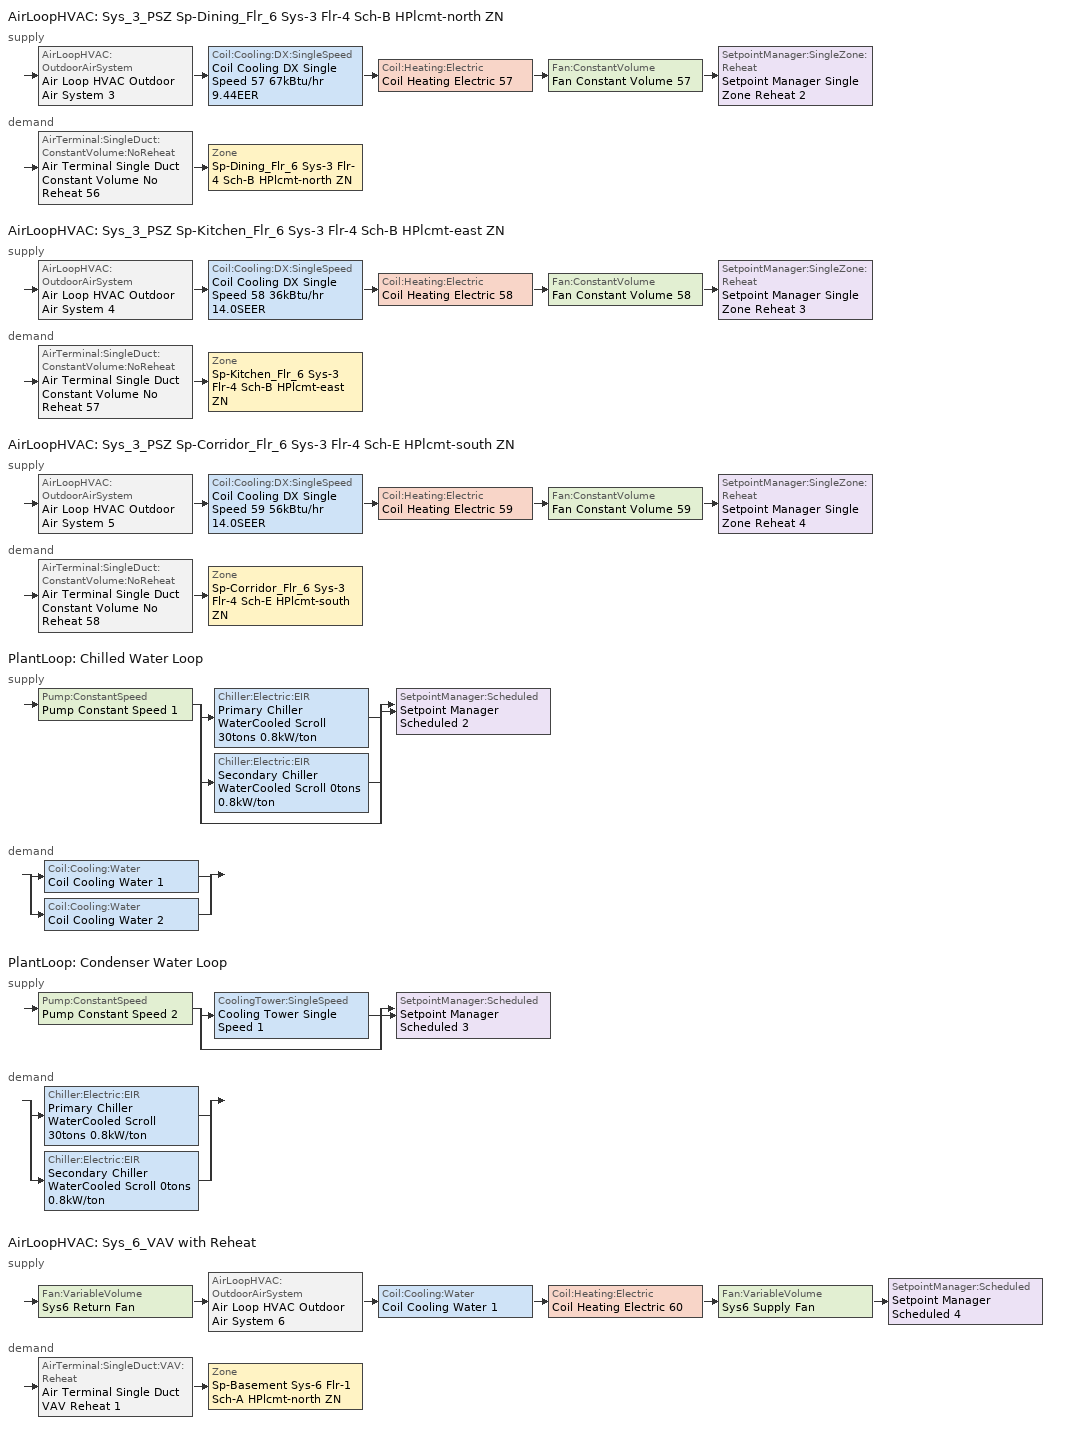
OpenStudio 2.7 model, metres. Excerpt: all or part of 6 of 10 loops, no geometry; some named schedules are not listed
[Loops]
AirLoopHVAC 'Sys_3_PSZ Sp-Dining_Flr_6 Sys-3 Flr-4 Sch-B HPlcmt-north ZN'
 supply: AirLoopHVAC:OutdoorAirSystem 'Air Loop HVAC Outdoor Air System 3' > Coil:Cooling:DX:SingleSpeed 'Coil Cooling DX Single Speed 57 67kBtu/hr 9.44EER' > Coil:Heating:Electric 'Coil Heating Electric 57' > Fan:ConstantVolume 'Fan Constant Volume 57' > SetpointManager:SingleZone:Reheat 'Setpoint Manager Single Zone Reheat 2'
 demand: AirTerminal:SingleDuct:ConstantVolume:NoReheat 'Air Terminal Single Duct Constant Volume No Reheat 56' > Zone 'Sp-Dining_Flr_6 Sys-3 Flr-4 Sch-B HPlcmt-north ZN'
AirLoopHVAC 'Sys_3_PSZ Sp-Kitchen_Flr_6 Sys-3 Flr-4 Sch-B HPlcmt-east ZN'
 supply: AirLoopHVAC:OutdoorAirSystem 'Air Loop HVAC Outdoor Air System 4' > Coil:Cooling:DX:SingleSpeed 'Coil Cooling DX Single Speed 58 36kBtu/hr 14.0SEER' > Coil:Heating:Electric 'Coil Heating Electric 58' > Fan:ConstantVolume 'Fan Constant Volume 58' > SetpointManager:SingleZone:Reheat 'Setpoint Manager Single Zone Reheat 3'
 demand: AirTerminal:SingleDuct:ConstantVolume:NoReheat 'Air Terminal Single Duct Constant Volume No Reheat 57' > Zone 'Sp-Kitchen_Flr_6 Sys-3 Flr-4 Sch-B HPlcmt-east ZN'
AirLoopHVAC 'Sys_3_PSZ Sp-Corridor_Flr_6 Sys-3 Flr-4 Sch-E HPlcmt-south ZN'
 supply: AirLoopHVAC:OutdoorAirSystem 'Air Loop HVAC Outdoor Air System 5' > Coil:Cooling:DX:SingleSpeed 'Coil Cooling DX Single Speed 59 56kBtu/hr 14.0SEER' > Coil:Heating:Electric 'Coil Heating Electric 59' > Fan:ConstantVolume 'Fan Constant Volume 59' > SetpointManager:SingleZone:Reheat 'Setpoint Manager Single Zone Reheat 4'
 demand: AirTerminal:SingleDuct:ConstantVolume:NoReheat 'Air Terminal Single Duct Constant Volume No Reheat 58' > Zone 'Sp-Corridor_Flr_6 Sys-3 Flr-4 Sch-E HPlcmt-south ZN'
PlantLoop 'Chilled Water Loop'
 supply: Pump:ConstantSpeed 'Pump Constant Speed 1' > split
  | Chiller:Electric:EIR 'Primary Chiller WaterCooled Scroll 30tons 0.8kW/ton'
  | Chiller:Electric:EIR 'Secondary Chiller WaterCooled Scroll 0tons 0.8kW/ton'
  | bypass
  join > SetpointManager:Scheduled 'Setpoint Manager Scheduled 2'
 demand: split
  | Coil:Cooling:Water 'Coil Cooling Water 1'
  | Coil:Cooling:Water 'Coil Cooling Water 2'
PlantLoop 'Condenser Water Loop'
 supply: Pump:ConstantSpeed 'Pump Constant Speed 2' > split
  | CoolingTower:SingleSpeed 'Cooling Tower Single Speed 1'
  | bypass
  join > SetpointManager:Scheduled 'Setpoint Manager Scheduled 3'
 demand: split
  | Chiller:Electric:EIR 'Primary Chiller WaterCooled Scroll 30tons 0.8kW/ton'
  | Chiller:Electric:EIR 'Secondary Chiller WaterCooled Scroll 0tons 0.8kW/ton'
AirLoopHVAC 'Sys_6_VAV with Reheat'
 supply: Fan:VariableVolume 'Sys6 Return Fan' > AirLoopHVAC:OutdoorAirSystem 'Air Loop HVAC Outdoor Air System 6' > Coil:Cooling:Water 'Coil Cooling Water 1' > Coil:Heating:Electric 'Coil Heating Electric 60' > Fan:VariableVolume 'Sys6 Supply Fan' > SetpointManager:Scheduled 'Setpoint Manager Scheduled 4'
 demand: AirTerminal:SingleDuct:VAV:Reheat 'Air Terminal Single Duct VAV Reheat 1' > Zone 'Sp-Basement Sys-6 Flr-1 Sch-A HPlcmt-north ZN'
[Sizing:Zone] Zone Cooling Design Supply Air Temperature Input Method=SupplyAirTemperature; Zone Cooling Design Supply Air Temperature {C}=13; Zone Cooling Design Supply Air Temperature Difference {deltaC}=11.11; Zone Heating Design Supply Air Temperature Input Method=SupplyAirTemperature; Zone Heating Design Supply Air Temperature {C}=43; Zone Heating Design Supply Air Temperature Difference {deltaC}=11.11; Zone Cooling Design Supply Air Humidity Ratio {kg-H2O/kg-air}=0.0085; Zone Heating Design Supply Air Humidity Ratio {kg-H2O/kg-air}=0.008; Zone Heating Sizing Factor=1.3; Zone Cooling Sizing Factor=1.1; Cooling Design Air Flow Method=DesignDay; Heating Design Air Flow Method=DesignDay; Account for Dedicated Outdoor Air System=No; Dedicated Outdoor Air System Control Strategy=NeutralSupplyAir; Dedicated Outdoor Air Low Setpoint Temperature for Design {C}=autosize; Dedicated Outdoor Air High Setpoint Temperature for Design {C}=autosize
Sp-Dining_Flr_6 Sys-3 Flr-4 Sch-B HPlcmt-north ZN; Sp-Kitchen_Flr_6 Sys-3 Flr-4 Sch-B HPlcmt-east ZN; Sp-Corridor_Flr_6 Sys-3 Flr-4 Sch-E HPlcmt-south ZN; Sp-Basement Sys-6 Flr-1 Sch-A HPlcmt-north ZN
[Zone equipment]
Sp-Dining_Flr_6 Sys-3 Flr-4 Sch-B HPlcmt-north ZN: Air Terminal Single Duct Constant Volume No Reheat 56, Zone HVAC Baseboard Convective Electric 56
Sp-Kitchen_Flr_6 Sys-3 Flr-4 Sch-B HPlcmt-east ZN: Air Terminal Single Duct Constant Volume No Reheat 57, Zone HVAC Baseboard Convective Electric 57
Sp-Corridor_Flr_6 Sys-3 Flr-4 Sch-E HPlcmt-south ZN: Air Terminal Single Duct Constant Volume No Reheat 58, Zone HVAC Baseboard Convective Electric 58
Sp-Basement Sys-6 Flr-1 Sch-A HPlcmt-north ZN: Air Terminal Single Duct VAV Reheat 1, Zone HVAC Baseboard Convective Electric 59
[AirLoopHVAC] Design Supply Air Flow Rate {m3/s}=AutoSize
Name | Availability Schedule
Sys_3_PSZ Sp-Dining_Flr_6 Sys-3 Flr-4 Sch-B HPlcmt-north ZN | Sys_3_PSZ Sp-Dining_Flr_6 Sys-3 Flr-4 Sch-B HPlcmt-north ZN Occ Sch
Sys_3_PSZ Sp-Kitchen_Flr_6 Sys-3 Flr-4 Sch-B HPlcmt-east ZN | Sys_3_PSZ Sp-Kitchen_Flr_6 Sys-3 Flr-4 Sch-B HPlcmt-east ZN Occ Sch
Sys_3_PSZ Sp-Corridor_Flr_6 Sys-3 Flr-4 Sch-E HPlcmt-south ZN | Sys_3_PSZ Sp-Corridor_Flr_6 Sys-3 Flr-4 Sch-E HPlcmt-south ZN Occ Sch
Sys_6_VAV with Reheat | Sys_6_VAV with Reheat Occ Sch
[Sizing:System] Type of Load to Size On=Sensible; Design Outdoor Air Flow Rate {m3/s}=Autosize; Preheat Design Temperature {C}=7; Preheat Design Humidity Ratio {kg-H2O/kg-Air}=0.008; Precool Design Humidity Ratio {kg-H2O/kg-Air}=0.008; Central Cooling Design Supply Air Temperature {C}=13; Sizing Option=NonCoincident; 100% Outdoor Air in Cooling=No; 100% Outdoor Air in Heating=No; Central Cooling Design Supply Air Humidity Ratio {kg-H2O/kg-Air}=0.0085; Central Heating Design Supply Air Humidity Ratio {kg-H2O/kg-Air}=0.008; Cooling Design Air Flow Method=DesignDay; Cooling Design Air Flow Rate {m3/s}=0; Heating Design Air Flow Method=DesignDay; Heating Design Air Flow Rate {m3/s}=0; System Outdoor Air Method=ZoneSum; Zone Maximum Outdoor Air Fraction=1; Cooling Supply Air Flow Rate Per Floor Area {m3/s-m2}=0.00996765; Cooling Fraction of Autosized Cooling Supply Air Flow Rate=1; Cooling Supply Air Flow Rate Per Unit Cooling Capacity {m3/s-W}=3.94755e-05; Heating Supply Air Flow Rate Per Floor Area {m3/s-m2}=0.00996765; Heating Fraction of Autosized Heating Supply Air Flow Rate=1; Heating Fraction of Autosized Cooling Supply Air Flow Rate=1; Heating Supply Air Flow Rate Per Unit Heating Capacity {m3/s-W}=3.15882e-05; Cooling Design Capacity Method=CoolingDesignCapacity; Cooling Design Capacity {W}=autosize; Cooling Design Capacity Per Floor Area {W/m2}=234.7; Fraction of Autosized Cooling Design Capacity=1; Heating Design Capacity Method=HeatingDesignCapacity; Heating Design Capacity {W}=autosize; Heating Design Capacity Per Floor Area {W/m2}=157; Fraction of Autosized Heating Design Capacity=1; Central Cooling Capacity Control Method=OnOff
Name | Central Heating Maximum System Air Flow Ratio | Precool Design Temperature {C} | Central Heating Design Supply Air Temperature {C}
Sys_3_PSZ Sp-Dining_Flr_6 Sys-3 Flr-4 Sch-B HPlcmt-north ZN; Sys_3_PSZ Sp-Kitchen_Flr_6 Sys-3 Flr-4 Sch-B HPlcmt-east ZN; Sys_3_PSZ Sp-Corridor_Flr_6 Sys-3 Flr-4 Sch-E HPlcmt-south ZN | 1 | 13 | 43
Sys_6_VAV with Reheat | 0.3 | 12.8 | 13.1
[Fan:ConstantVolume] Availability Schedule=Always On Discrete; Fan Total Efficiency=0.39975; Pressure Rise {Pa}=640; Maximum Flow Rate {m3/s}=AutoSize; Motor Efficiency=0.615
Fan Constant Volume 57; Fan Constant Volume 58; Fan Constant Volume 59
[Coil:Heating:Electric] Availability Schedule=Always On Discrete
Coil Heating Electric 57; Coil Heating Electric 58; Coil Heating Electric 59; Coil Heating Electric 60; Coil Heating Electric 61
[Coil:Cooling:DX:SingleSpeed] Availability Schedule=Always On Discrete; Rated Total Cooling Capacity {W}=autosize; Rated Sensible Heat Ratio=autosize; Rated Air Flow Rate {m3/s}=autosize; Rated Evaporator Fan Power Per Volume Flow Rate {W/(m3/s)}=773.3; Total Cooling Capacity Function of Temperature Curve=DXCOOL-NECB2011-REF-CAPFT; Total Cooling Capacity Function of Flow Fraction Curve=DXCOOL-NECB2011-REF-CAPFFLOW; Energy Input Ratio Function of Temperature Curve=DXCOOL-NECB2011-REF-COOLEIRFT; Energy Input Ratio Function of Flow Fraction Curve=DXCOOL-NECB2011-REF-COOLEIRFFLOW; Part Load Fraction Correlation Curve=DXCOOL-NECB2011-REF-COOLPLFFPLR; Condenser Type=AirCooled; Evaporative Condenser Effectiveness=0; Evaporative Condenser Air Flow Rate {m3/s}=Autosize; Evaporative Condenser Pump Rated Power Consumption {W}=Autosize; Crankcase Heater Capacity {W}=0; Maximum Outdoor Dry-Bulb Temperature for Crankcase Heater Operation {C}=0; Basin Heater Capacity {W/K}=0; Basin Heater Setpoint Temperature {C}=10
Name | Rated COP {W/W}
Coil Cooling DX Single Speed 57 67kBtu/hr 9.44EER | 3.27943
Coil Cooling DX Single Speed 58 36kBtu/hr 14.0SEER; Coil Cooling DX Single Speed 59 56kBtu/hr 14.0SEER | 4.11713
[Controller:OutdoorAir] Minimum Outdoor Air Flow Rate {m3/s}=autosize; Maximum Outdoor Air Flow Rate {m3/s}=Autosize; Economizer Control Action Type=ModulateFlow; Lockout Type=NoLockout; Minimum Limit Type=FixedMinimum; High Humidity Control=No; Heat Recovery Bypass Control Type=BypassWhenOAFlowGreaterThanMinimum
Name | Economizer Control Type | Economizer Maximum Limit Dry-Bulb Temperature {C} | Economizer Maximum Limit Enthalpy {J/kg} | Economizer Minimum Limit Dry-Bulb Temperature {C} | Minimum Outdoor Air Schedule | Controller Mechanical Ventilation
Controller Outdoor Air 3 | NoEconomizer | 28 | 64000 | -100 | Sys_3_PSZ Sp-Dining_Flr_6 Sys-3 Flr-4 Sch-B HPlcmt-north ZN Occ Sch | Controller Mechanical Ventilation 3
Controller Outdoor Air 4 | NoEconomizer | 28 | 64000 | -100 | Sys_3_PSZ Sp-Kitchen_Flr_6 Sys-3 Flr-4 Sch-B HPlcmt-east ZN Occ Sch | Controller Mechanical Ventilation 4
Controller Outdoor Air 5 | NoEconomizer | 28 | 64000 | -100 | Sys_3_PSZ Sp-Corridor_Flr_6 Sys-3 Flr-4 Sch-E HPlcmt-south ZN Occ Sch | Controller Mechanical Ventilation 5
Controller Outdoor Air 6 | DifferentialEnthalpy |  |  |  | Sys_6_VAV with Reheat Occ Sch | Controller Mechanical Ventilation 6
[Controller:MechanicalVentilation] Availability Schedule=Always On Discrete; System Outdoor Air Method=ZoneSum
Controller Mechanical Ventilation 3; Controller Mechanical Ventilation 4; Controller Mechanical Ventilation 5; Controller Mechanical Ventilation 6
[AirLoopHVAC:OutdoorAirSystem]
Name | Controller
Air Loop HVAC Outdoor Air System 3 | Controller Outdoor Air 3
Air Loop HVAC Outdoor Air System 4 | Controller Outdoor Air 4
Air Loop HVAC Outdoor Air System 5 | Controller Outdoor Air 5
Air Loop HVAC Outdoor Air System 6 | Controller Outdoor Air 6
[SetpointManager:Scheduled] Control Variable=Temperature
Name | Schedule
Setpoint Manager Scheduled 2 | CHW Temp
Setpoint Manager Scheduled 3 | CW Temp
Setpoint Manager Scheduled 4 | Supply Air Temp
[ZoneHVAC:Baseboard:Convective:Electric] Availability Schedule=Always On Discrete; Nominal Capacity {W}=autosize; Efficiency=1
Zone HVAC Baseboard Convective Electric 56; Zone HVAC Baseboard Convective Electric 57; Zone HVAC Baseboard Convective Electric 58; Zone HVAC Baseboard Convective Electric 59
[AirTerminal:SingleDuct:ConstantVolume:NoReheat] Availability Schedule=Always On Discrete; Maximum Air Flow Rate {m3/s}=AutoSize
Air Terminal Single Duct Constant Volume No Reheat 56; Air Terminal Single Duct Constant Volume No Reheat 57; Air Terminal Single Duct Constant Volume No Reheat 58
[SetpointManager:SingleZone:Reheat] Minimum Supply Air Temperature {C}=13; Maximum Supply Air Temperature {C}=43
Name | Control Zone
Setpoint Manager Single Zone Reheat 2 | Sp-Dining_Flr_6 Sys-3 Flr-4 Sch-B HPlcmt-north ZN
Setpoint Manager Single Zone Reheat 3 | Sp-Kitchen_Flr_6 Sys-3 Flr-4 Sch-B HPlcmt-east ZN
Setpoint Manager Single Zone Reheat 4 | Sp-Corridor_Flr_6 Sys-3 Flr-4 Sch-E HPlcmt-south ZN
[PlantLoop] Glycol Concentration=0; Plant Loop Volume {m3}=Autocalculate; Load Distribution Scheme=Optimal
Chilled Water Loop; Condenser Water Loop
[Sizing:Plant] Loop Design Temperature Difference {deltaC}=6; Sizing Option=NonCoincident; Zone Timesteps in Averaging Window=1; Coincident Sizing Factor Mode=None
Name | Loop Type | Design Loop Exit Temperature {C}
Chilled Water Loop | Cooling | 7
Condenser Water Loop | Condenser | 29
[Pump:ConstantSpeed] Rated Flow Rate {m3/s}=autosize; Rated Pump Head {Pa}=179352; Rated Power Consumption {W}=autosize; Fraction of Motor Inefficiencies to Fluid Stream=0; Pump Control Type=Intermittent; Design Power Sizing Method=PowerPerFlowPerPressure; Design Electric Power per Unit Flow Rate {W/(m3/s)}=348701.1
Name | Motor Efficiency | Design Shaft Power per Unit Flow Rate per Unit Head {W-s/m3-Pa}
Pump Constant Speed 1 | 0.865 | 1.69342
Pump Constant Speed 2 | 0.895 | 1.50185
[Chiller:Electric:EIR] Reference COP {W/W}=4.5032; Cooling Capacity Function of Temperature Curve=WaterCooled_Scroll_CAPFT_NECB2011; Electric Input to Cooling Output Ratio Function of Temperature Curve=WaterCooled_Scroll_EIRFT_NECB2011; Electric Input to Cooling Output Ratio Function of Part Load Ratio Curve=WaterCooled_Scroll_EIRFPLR_NECB2011; Minimum Part Load Ratio=0.25; Minimum Unloading Ratio=0.25; Condenser Type=WaterCooled; Chiller Flow Mode=LeavingSetpointModulated; Design Heat Recovery Water Flow Rate {m3/s}=0; Sizing Factor=1; Basin Heater Capacity {W/K}=0; Basin Heater Setpoint Temperature {C}=10
Name | Reference Capacity {W}
Primary Chiller WaterCooled Scroll 30tons 0.8kW/ton | 104666
Secondary Chiller WaterCooled Scroll 0tons 0.8kW/ton | 0.001
[CoolingTower:SingleSpeed]
Cooling Tower Single Speed 1: Design Water Flow Rate {m3/s}=autosize; Design Air Flow Rate {m3/s}=autosize; Fan Power at Design Air Flow Rate {W}=1662.81; U-Factor Times Area Value at Design Air Flow Rate {W/K}=autosize; Air Flow Rate in Free Convection Regime {m3/s}=autosize; U-Factor Times Area Value at Free Convection Air Flow Rate {W/K}=autosize; Performance Input Method=UFactorTimesAreaAndDesignWaterFlowRate; Free Convection Capacity {W}=0; Basin Heater Capacity {W/K}=0; Evaporation Loss Mode=LossFactor; Evaporation Loss Factor {percent/K}=0.2; Drift Loss Percent {percent}=0.008; Blowdown Calculation Mode=ConcentrationRatio; Blowdown Concentration Ratio=3; Capacity Control=FanCycling; Number of Cells=1; Cell Control=MinimalCell; Cell Minimum  Water Flow Rate Fraction=0.33; Cell Maximum Water Flow Rate Fraction=2.5; Sizing Factor=1; Free Convection Air Flow Rate Sizing Factor=0.1; Free Convection U-Factor Times Area Value Sizing Factor=0.1; Heat Rejection Capacity and Nominal Capacity Sizing Ratio=1.25; Free Convection Nominal Capacity Sizing Factor=0.1; Design Inlet Air Dry-Bulb Temperature {C}=35; Design Inlet Air Wet-Bulb Temperature {C}=24; Design Approach Temperature {deltaC}=5; Design Range Temperature {deltaC}=6
[Fan:VariableVolume] Availability Schedule=Always On Discrete; Maximum Flow Rate {m3/s}=Autosize; Fan Power Minimum Flow Rate Input Method=Fraction; Fan Power Minimum Flow Fraction=0.68; Fan Power Minimum Air Flow Rate {m3/s}=0; Motor In Airstream Fraction=1; Fan Power Coefficient 1=-2.4176; Fan Power Coefficient 2=9.5874; Fan Power Coefficient 3=-11.559; Fan Power Coefficient 4=5.4009; Fan Power Coefficient 5=0
Name | Fan Total Efficiency | Pressure Rise {Pa} | Motor Efficiency
Sys6 Supply Fan | 0.549965 | 1000 | 0.8461
Sys6 Return Fan | 0.299975 | 250 | 0.4615
[Coil:Cooling:Water] Availability Schedule=Always On Discrete
Coil Cooling Water 1; Coil Cooling Water 2
[Controller:WaterCoil] Action=Reverse; Minimum Actuated Flow {m3/s}=0
Name | Water Coil
Controller Water Coil 1 | Coil Cooling Water 1
Controller Water Coil 2 | Coil Cooling Water 2
[AirTerminal:SingleDuct:VAV:Reheat]
Air Terminal Single Duct VAV Reheat 1: Availability Schedule=Always On Discrete; Maximum Air Flow Rate {m3/s}=AutoSize; Zone Minimum Air Flow Input Method=Constant; Constant Minimum Air Flow Fraction=0.3; Fixed Minimum Air Flow Rate {m3/s}=3.95766; Reheat Coil=Coil Heating Electric 61; Maximum Hot Water or Steam Flow Rate {m3/s}=AutoSize; Minimum Hot Water or Steam Flow Rate {m3/s}=0; Convergence Tolerance=0.001; Damper Heating Action=Normal; Maximum Flow per Zone Floor Area During Reheat {m3/s-m2}=AutoSize; Maximum Flow Fraction During Reheat=AutoSize; Maximum Reheat Air Temperature {C}=43; Control For Outdoor Air=No
[Schedule:Ruleset]
Name | Default Day Schedule | Summer Design Day Schedule | Winter Design Day Schedule
CHW Temp | Schedule Day 4
CW Temp | Schedule Day 5
Supply Air Temp | Supply Air Temp Default
Sys_3_PSZ Sp-Corridor_Flr_6 Sys-3 Flr-4 Sch-E HPlcmt-south ZN Occ Sch | Sys_3_PSZ Sp-Corridor_Flr_6 Sys-3 Flr-4 Sch-E HPlcmt-south ZN Occ Sch Default | Sys_3_PSZ Sp-Corridor_Flr_6 Sys-3 Flr-4 Sch-E HPlcmt-south ZN Occ Sch Summer Design Day | Sys_3_PSZ Sp-Corridor_Flr_6 Sys-3 Flr-4 Sch-E HPlcmt-south ZN Occ Sch Winter Design Day
Sys_3_PSZ Sp-Dining_Flr_6 Sys-3 Flr-4 Sch-B HPlcmt-north ZN Occ Sch | Sys_3_PSZ Sp-Dining_Flr_6 Sys-3 Flr-4 Sch-B HPlcmt-north ZN Occ Sch Default | Sys_3_PSZ Sp-Dining_Flr_6 Sys-3 Flr-4 Sch-B HPlcmt-north ZN Occ Sch Summer Design Day | Sys_3_PSZ Sp-Dining_Flr_6 Sys-3 Flr-4 Sch-B HPlcmt-north ZN Occ Sch Winter Design Day
Sys_3_PSZ Sp-Kitchen_Flr_6 Sys-3 Flr-4 Sch-B HPlcmt-east ZN Occ Sch | Sys_3_PSZ Sp-Kitchen_Flr_6 Sys-3 Flr-4 Sch-B HPlcmt-east ZN Occ Sch Default | Sys_3_PSZ Sp-Kitchen_Flr_6 Sys-3 Flr-4 Sch-B HPlcmt-east ZN Occ Sch Summer Design Day | Sys_3_PSZ Sp-Kitchen_Flr_6 Sys-3 Flr-4 Sch-B HPlcmt-east ZN Occ Sch Winter Design Day
Sys_6_VAV with Reheat Occ Sch | Sys_6_VAV with Reheat Occ Sch Default | Sys_6_VAV with Reheat Occ Sch Summer Design Day | Sys_6_VAV with Reheat Occ Sch Winter Design Day
[Schedule:Day]
Sys_3_PSZ Sp-Corridor_Flr_6 Sys-3 Flr-4 Sch-E HPlcmt-south ZN Occ Sch Default: 8, 0, 0, 19, 0, 1, 24, 0, 0
Sys_3_PSZ Sp-Corridor_Flr_6 Sys-3 Flr-4 Sch-E HPlcmt-south ZN Occ Sch Winter Design Day; Sys_3_PSZ Sp-Corridor_Flr_6 Sys-3 Flr-4 Sch-E HPlcmt-south ZN Occ Sch Summer Design Day; Sys_3_PSZ Sp-Dining_Flr_6 Sys-3 Flr-4 Sch-B HPlcmt-north ZN Occ Sch Winter Design Day; Sys_3_PSZ Sp-Dining_Flr_6 Sys-3 Flr-4 Sch-B HPlcmt-north ZN Occ Sch Summer Design Day; Sys_3_PSZ Sp-Kitchen_Flr_6 Sys-3 Flr-4 Sch-B HPlcmt-east ZN Occ Sch Winter Design Day; Sys_3_PSZ Sp-Kitchen_Flr_6 Sys-3 Flr-4 Sch-B HPlcmt-east ZN Occ Sch Summer Design Day: 24, 0, 1
Sys_3_PSZ Sp-Dining_Flr_6 Sys-3 Flr-4 Sch-B HPlcmt-north ZN Occ Sch Default; Sys_3_PSZ Sp-Kitchen_Flr_6 Sys-3 Flr-4 Sch-B HPlcmt-east ZN Occ Sch Default: 1, 0, 1, 10, 0, 0, 24, 0, 1
[Schedule:Rule] Date Specification Type=DateRange; Start Month=1; Start Day=1; End Month=12; End Day=31
Name | Schedule Ruleset | Rule Order | Day Schedule | Apply Saturday | Apply Sunday
Sys_3_PSZ Sp-Corridor_Flr_6 Sys-3 Flr-4 Sch-E HPlcmt-south ZN Occ Sch Saturday Rule | Sys_3_PSZ Sp-Corridor_Flr_6 Sys-3 Flr-4 Sch-E HPlcmt-south ZN Occ Sch | 1 | Sys_3_PSZ Sp-Corridor_Flr_6 Sys-3 Flr-4 Sch-E HPlcmt-south ZN Occ Sch Saturday | Yes
Sys_3_PSZ Sp-Dining_Flr_6 Sys-3 Flr-4 Sch-B HPlcmt-north ZN Occ Sch Saturday Rule | Sys_3_PSZ Sp-Dining_Flr_6 Sys-3 Flr-4 Sch-B HPlcmt-north ZN Occ Sch | 1 | Sys_3_PSZ Sp-Dining_Flr_6 Sys-3 Flr-4 Sch-B HPlcmt-north ZN Occ Sch Saturday | Yes
Sys_3_PSZ Sp-Dining_Flr_6 Sys-3 Flr-4 Sch-B HPlcmt-north ZN Occ Sch Sunday Rule | Sys_3_PSZ Sp-Dining_Flr_6 Sys-3 Flr-4 Sch-B HPlcmt-north ZN Occ Sch | 0 | Sys_3_PSZ Sp-Dining_Flr_6 Sys-3 Flr-4 Sch-B HPlcmt-north ZN Occ Sch Sunday |  | Yes
Sys_3_PSZ Sp-Kitchen_Flr_6 Sys-3 Flr-4 Sch-B HPlcmt-east ZN Occ Sch Saturday Rule | Sys_3_PSZ Sp-Kitchen_Flr_6 Sys-3 Flr-4 Sch-B HPlcmt-east ZN Occ Sch | 1 | Sys_3_PSZ Sp-Kitchen_Flr_6 Sys-3 Flr-4 Sch-B HPlcmt-east ZN Occ Sch Saturday | Yes
Sys_3_PSZ Sp-Kitchen_Flr_6 Sys-3 Flr-4 Sch-B HPlcmt-east ZN Occ Sch Sunday Rule | Sys_3_PSZ Sp-Kitchen_Flr_6 Sys-3 Flr-4 Sch-B HPlcmt-east ZN Occ Sch | 0 | Sys_3_PSZ Sp-Kitchen_Flr_6 Sys-3 Flr-4 Sch-B HPlcmt-east ZN Occ Sch Sunday |  | Yes
[Schedule:Constant]
Always On Discrete: Value=1
[Curve:Biquadratic] Minimum Value of y=24
Name | Coefficient1 Constant | Coefficient2 x | Coefficient3 x**2 | Coefficient4 y | Coefficient5 y**2 | Coefficient6 x*y | Minimum Value of x | Maximum Value of x | Maximum Value of y
DXCOOL-NECB2011-REF-CAPFT | 0.867905 | 0.0142459 | 0.00055436 | -0.0075575 | 3.3e-005 | -0.0001918 | 13 | 24 | 46
DXCOOL-NECB2011-REF-COOLEIRFT | 0.116936 | 0.0284933 | -0.0004112 | 0.0214108 | 0.00016103 | -0.0006791 | 13 | 24 | 46
WaterCooled_Scroll_CAPFT_NECB2011 | 0.94418 | 0.0337102 | 9.75564e-05 | -0.00322114 | -4.91832e-05 | -0.000177584 | 5 | 10 | 35
WaterCooled_Scroll_EIRFT_NECB2011 | 0.727393 | -0.0118922 | 0.000541177 | 0.00187934 | 0.000473461 | -0.000711472 | 5 | 10 | 35
[Curve:Quadratic] Minimum Value of x=0; Maximum Value of x=1
Name | Coefficient1 Constant | Coefficient2 x | Coefficient3 x**2
DXCOOL-NECB2011-REF-CAPFFLOW; DXCOOL-NECB2011-REF-COOLEIRFFLOW | 1 | 0 | 0
WaterCooled_Scroll_EIRFPLR_NECB2011 | 0.04412 | 0.640367 | 0.319555
[Curve:Cubic]
DXCOOL-NECB2011-REF-COOLPLFFPLR: Coefficient1 Constant=0.0277; Coefficient2 x=4.9151; Coefficient3 x**2=-8.184; Coefficient4 x**3=4.2702; Minimum Value of x=0.7; Maximum Value of x=1
